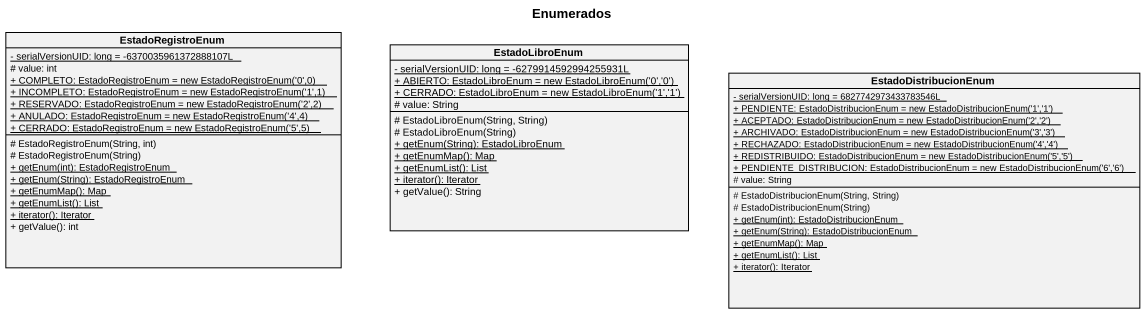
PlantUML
@startuml
title Enumerados
hide circle
hide empty members
skinparam classAttributeIconSize 0
class EstadoRegistroEnum {
  {static} - serialVersionUID: long = -6370035961372888107L
  # value: int
  {static} {field} + COMPLETO: EstadoRegistroEnum = new EstadoRegistroEnum('0',0)
  {static} {field} + INCOMPLETO: EstadoRegistroEnum = new EstadoRegistroEnum('1',1)
  {static} {field} + RESERVADO: EstadoRegistroEnum = new EstadoRegistroEnum('2',2)
  {static} {field} + ANULADO: EstadoRegistroEnum = new EstadoRegistroEnum('4',4)
  {static} {field} + CERRADO: EstadoRegistroEnum = new EstadoRegistroEnum('5',5)
  # EstadoRegistroEnum(String, int)
  # EstadoRegistroEnum(String)
  {static} + getEnum(int): EstadoRegistroEnum
  {static} + getEnum(String): EstadoRegistroEnum
  {static} + getEnumMap(): Map
  {static} + getEnumList(): List
  {static} + iterator(): Iterator
  + getValue(): int
}
class EstadoLibroEnum {
  {static} - serialVersionUID: long = -6279914592994255931L
  {static} {field} + ABIERTO: EstadoLibroEnum = new EstadoLibroEnum('0','0')
  {static} {field} + CERRADO: EstadoLibroEnum = new EstadoLibroEnum('1','1')
  # value: String
  # EstadoLibroEnum(String, String)
  # EstadoLibroEnum(String)
  {static} + getEnum(String): EstadoLibroEnum
  {static} + getEnumMap(): Map
  {static} + getEnumList(): List
  {static} + iterator(): Iterator
  + getValue(): String
}
class EstadoDistribucionEnum {
  {static} - serialVersionUID: long = 6827742973433783546L
  {static} {field} + PENDIENTE: EstadoDistribucionEnum = new EstadoDistribucionEnum('1','1')
  {static} {field} + ACEPTADO: EstadoDistribucionEnum = new EstadoDistribucionEnum('2','2')
  {static} {field} + ARCHIVADO: EstadoDistribucionEnum = new EstadoDistribucionEnum('3','3')
  {static} {field} + RECHAZADO: EstadoDistribucionEnum = new EstadoDistribucionEnum('4','4')
  {static} {field} + REDISTRIBUIDO: EstadoDistribucionEnum = new EstadoDistribucionEnum('5','5')
  {static} {field} + PENDIENTE_DISTRIBUCION: EstadoDistribucionEnum = new EstadoDistribucionEnum('6','6')
  # value: String
  # EstadoDistribucionEnum(String, String)
  # EstadoDistribucionEnum(String)
  {static} + getEnum(int): EstadoDistribucionEnum
  {static} + getEnum(String): EstadoDistribucionEnum
  {static} + getEnumMap(): Map
  {static} + getEnumList(): List
  {static} + iterator(): Iterator
}
@enduml
